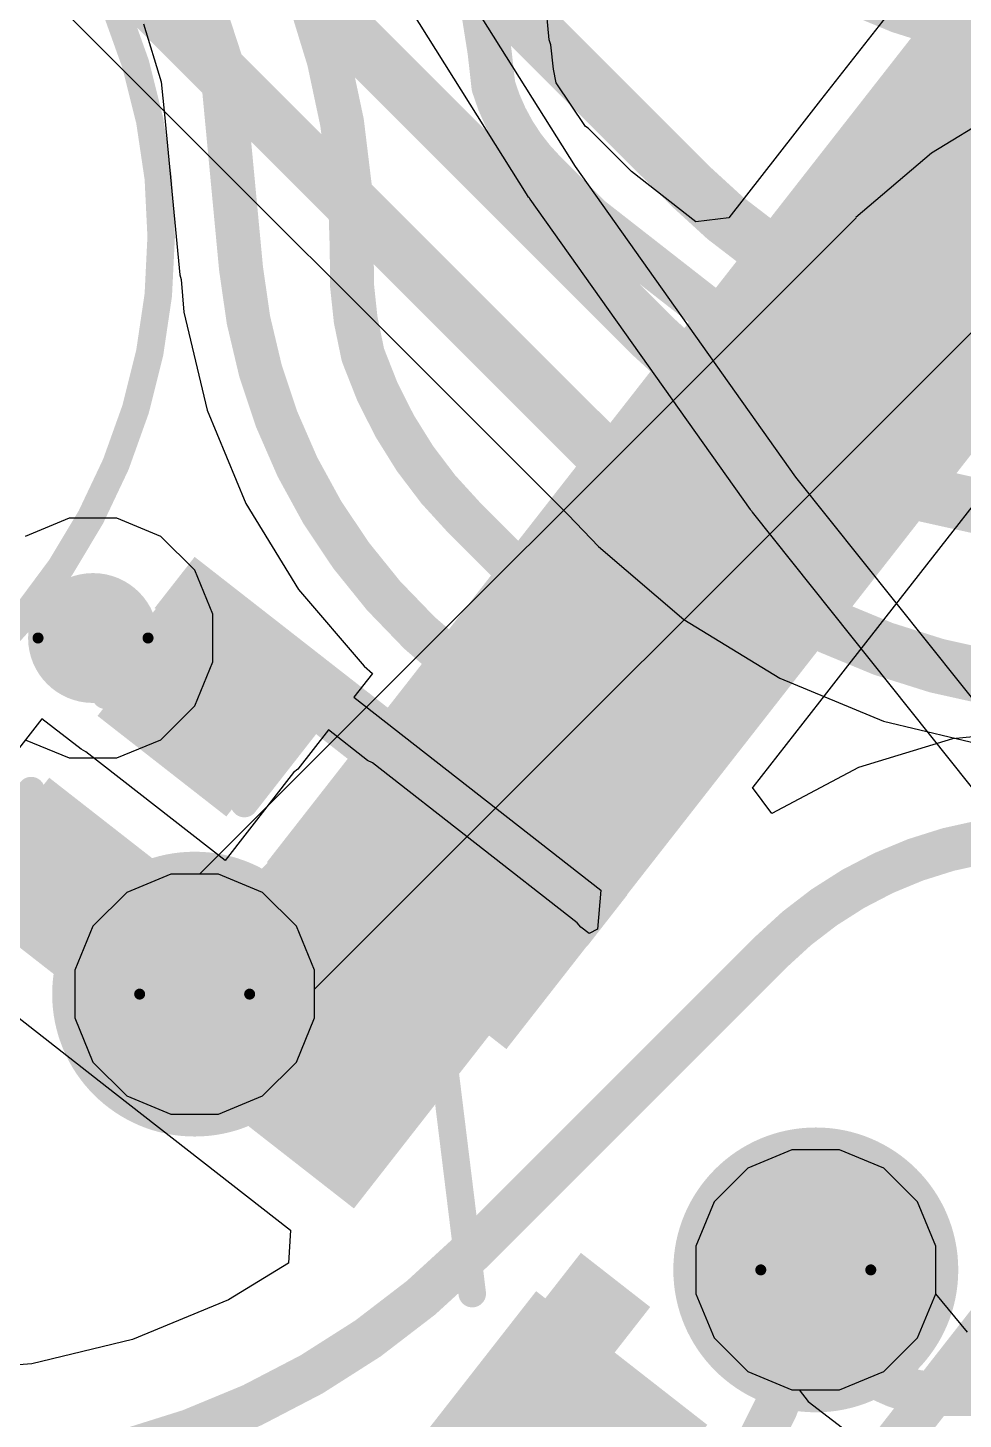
# Model space of a CAD drawing. Header units: inches. Extents: x -30 to 282, y -86 to 78.
# Drawn here: x -18.51 to -14.19, y -68.46 to -62.04 of the extents above; entities that cross this region are included whole.
import ezdxf

# ---------------------------------------------------------------- set-up
doc = ezdxf.new("R2010")
doc.units = ezdxf.units.IN
for name, color, linetype in [('Board Outline', 216, 'Continuous'), ('Bottom Layer', 5, 'Continuous'), ('Dimensions', 6, 'Continuous'), ('Drill Drawing', 1, 'Continuous'), ('GND 01', 76, 'Continuous'), ('GND 02', 16, 'Continuous'), ('PWR', 156, 'Continuous'), ('SIG 01', 90, 'Continuous'), ('Top Layer', 1, 'Continuous'), ('Top Overlay', 2, 'Continuous'), ('Top Paste', 8, 'Continuous'), ('Top Solder', 216, 'Continuous'), ('Via Holes', 16, 'Continuous')]:
    doc.layers.add(name, color=color, linetype=linetype)

# ---------------------------------------------------------------- blocks, each defined once
blk = doc.blocks.new('C___0402_76')
at = {"layer": 'Top Layer'}
for points in [[(-0.69849746, -0.3175), (-0.69849746, 0.3175), (-0.24129746, 0.3175), (-0.24129746, -0.3175)], [(0.24129746, -0.3175), (0.24129746, 0.3175), (0.69849746, 0.3175), (0.69849746, -0.3175)]]:
    blk.add_hatch(color=1, dxfattribs=at).paths.add_polyline_path(points)
at = {"layer": 'Top Paste'}
for points in [[(-0.69849746, -0.3175), (-0.69849746, 0.3175), (-0.24129746, 0.3175), (-0.24129746, -0.3175)], [(0.24129746, -0.3175), (0.24129746, 0.3175), (0.69849746, 0.3175), (0.69849746, -0.3175)]]:
    blk.add_hatch(color=8, dxfattribs=at).paths.add_polyline_path(points)
at = {"layer": 'Top Solder'}
for points in [[(-0.7584973399999999, -0.37749988), (-0.7584973399999999, 0.37749988), (-0.18129758, 0.37749988), (-0.18129758, -0.37749988)], [(0.18129758, -0.37749988), (0.18129758, 0.37749988), (0.7584973399999999, 0.37749988), (0.7584973399999999, -0.37749988)]]:
    blk.add_hatch(color=216, dxfattribs=at).paths.add_polyline_path(points)
at = {"layer": 'Top Overlay', "const_width": 0.127}
for points in [[(-0.27940254, 0.40640254), (-0.7874, 0.4064)], [(-0.78739746, -0.40640254), (-0.7874, 0.4064)], [(0.78739746, 0.40640254), (0.27940254, 0.40640508)], [(0.7874, -0.4064), (0.78739746, 0.40640254)], [(-0.27940254, -0.40640508), (-0.78739746, -0.40640254)], [(0.7874, -0.4064), (0.27940254, -0.40640254)]]:
    blk.add_lwpolyline(points, dxfattribs=at)
at = {"layer": 'Top Overlay', "const_width": 0.0635}
for points in [[(-0.8191499999999999, 0.4064, 1), (-0.7556499999999999, 0.4064, 1)], [(-0.8191499999999999, 0.4064, 1), (-0.7556499999999999, 0.4064, 1)], [(-0.31115254, 0.40640254, 1), (-0.24765254, 0.40640254, 1)], [(0.24765254, 0.40640508, 1), (0.31115254, 0.40640508, 1)], [(0.7556474599999999, 0.40640254, 1), (0.8191474599999999, 0.40640254, 1)], [(0.7556474599999999, 0.40640254, 1), (0.8191474599999999, 0.40640254, 1)], [(-0.8191474599999999, -0.40640254, 1), (-0.7556474599999999, -0.40640254, 1)], [(-0.8191474599999999, -0.40640254, 1), (-0.7556474599999999, -0.40640254, 1)], [(-0.31115254, -0.40640508, 1), (-0.24765254, -0.40640508, 1)], [(0.24765254, -0.40640254, 1), (0.31115254, -0.40640254, 1)], [(0.7556499999999999, -0.4064, 1), (0.8191499999999999, -0.4064, 1)], [(0.7556499999999999, -0.4064, 1), (0.8191499999999999, -0.4064, 1)]]:
    blk.add_lwpolyline(points, format="xyb", close=True, dxfattribs=at)
blk = doc.blocks.new('LQFP_100_86')
at = {"layer": 'Top Layer'}
for points in [[(-6.1500004, 7.149997129999999), (-6.1500004, 8.34999727), (-5.850001, 8.34999727), (-5.850001, 7.149997129999999)], [(-5.6500014, 7.14999967), (-5.6500014, 8.34999981), (-5.350002, 8.34999981), (-5.350002, 7.14999967)], [(-5.150002399999999, 7.149994589999999), (-5.150002399999999, 8.349994729999999), (-4.850003, 8.349994729999999), (-4.850003, 7.149994589999999)], [(-4.65000086, 7.15000475), (-4.65000086, 8.35000489), (-4.35000146, 8.35000489), (-4.35000146, 7.15000475)], [(-4.14999424, 7.15001491), (-4.14999424, 8.35001505), (-3.84999484, 8.35001505), (-3.84999484, 7.15001491)], [(-3.64999016, 7.14999967), (-3.64999016, 8.34999981), (-3.349990759999999, 8.34999981), (-3.349990759999999, 7.14999967)], [(-3.14999878, 7.150002209999999), (-3.14999878, 8.35000235), (-2.84999938, 8.35000235), (-2.84999938, 7.150002209999999)], [(-2.64998708, 7.150002209999999), (-2.64998708, 8.35000235), (-2.34998768, 8.35000235), (-2.34998768, 7.150002209999999)], [(-2.15000332, 7.149992049999999), (-2.15000332, 8.34999219), (-1.85000392, 8.34999219), (-1.85000392, 7.149992049999999)], [(-1.64998908, 7.15000475), (-1.64998908, 8.35000489), (-1.34998968, 8.35000489), (-1.34998968, 7.15000475)], [(-8.35000235, 6.1500004), (-7.150002209999999, 6.1500004), (-7.150002209999999, 5.850001), (-8.35000235, 5.850001)], [(-8.35000235, 5.65000394), (-7.150002209999999, 5.65000394), (-7.150002209999999, 5.35000454), (-8.35000235, 5.35000454)]]:
    blk.add_hatch(color=1, dxfattribs=at).paths.add_polyline_path(points)
at = {"layer": 'Top Overlay'}
blk.add_hatch(color=2, dxfattribs=at).paths.add_polyline_path([(-7.061164439999999, 5.791316839999999), (-6.781764439999999, 5.791316839999999), (-6.781764439999999, 6.197716839999999), (-7.061164439999999, 6.197716839999999)])
at = {"layer": 'Top Paste'}
for points in [[(-6.1500004, 7.149997129999999), (-6.1500004, 8.34999727), (-5.850001, 8.34999727), (-5.850001, 7.149997129999999)], [(-5.6500014, 7.14999967), (-5.6500014, 8.34999981), (-5.350002, 8.34999981), (-5.350002, 7.14999967)], [(-5.150002399999999, 7.149994589999999), (-5.150002399999999, 8.349994729999999), (-4.850003, 8.349994729999999), (-4.850003, 7.149994589999999)], [(-4.65000086, 7.15000475), (-4.65000086, 8.35000489), (-4.35000146, 8.35000489), (-4.35000146, 7.15000475)], [(-4.14999424, 7.15001491), (-4.14999424, 8.35001505), (-3.84999484, 8.35001505), (-3.84999484, 7.15001491)], [(-3.64999016, 7.14999967), (-3.64999016, 8.34999981), (-3.349990759999999, 8.34999981), (-3.349990759999999, 7.14999967)], [(-3.14999878, 7.150002209999999), (-3.14999878, 8.35000235), (-2.84999938, 8.35000235), (-2.84999938, 7.150002209999999)], [(-2.64998708, 7.150002209999999), (-2.64998708, 8.35000235), (-2.34998768, 8.35000235), (-2.34998768, 7.150002209999999)], [(-2.15000332, 7.149992049999999), (-2.15000332, 8.34999219), (-1.85000392, 8.34999219), (-1.85000392, 7.149992049999999)], [(-1.64998908, 7.15000475), (-1.64998908, 8.35000489), (-1.34998968, 8.35000489), (-1.34998968, 7.15000475)], [(-8.35000235, 6.1500004), (-7.150002209999999, 6.1500004), (-7.150002209999999, 5.850001), (-8.35000235, 5.850001)], [(-8.35000235, 5.65000394), (-7.150002209999999, 5.65000394), (-7.150002209999999, 5.35000454), (-8.35000235, 5.35000454)]]:
    blk.add_hatch(color=8, dxfattribs=at).paths.add_polyline_path(points)
at = {"layer": 'Top Solder'}
for points in [[(-6.2516004, 7.04839713), (-6.2516004, 8.45159727), (-5.748400999999999, 8.45159727), (-5.748400999999999, 7.04839713)], [(-5.7516014, 7.048399669999999), (-5.7516014, 8.45159981), (-5.248402, 8.45159981), (-5.248402, 7.048399669999999)], [(-5.251602399999999, 7.048394589999999), (-5.251602399999999, 8.45159473), (-4.748403, 8.45159473), (-4.748403, 7.048394589999999)], [(-4.75160086, 7.04840475), (-4.75160086, 8.45160489), (-4.248401459999999, 8.45160489), (-4.248401459999999, 7.04840475)], [(-4.251594239999999, 7.04841491), (-4.251594239999999, 8.45161505), (-3.74839484, 8.45161505), (-3.74839484, 7.04841491)], [(-3.75159016, 7.048399669999999), (-3.75159016, 8.45159981), (-3.248390759999999, 8.45159981), (-3.248390759999999, 7.048399669999999)], [(-3.25159878, 7.04840221), (-3.25159878, 8.45160235), (-2.74839938, 8.45160235), (-2.74839938, 7.04840221)], [(-2.75158708, 7.04840221), (-2.75158708, 8.45160235), (-2.24838768, 8.45160235), (-2.24838768, 7.04840221)], [(-2.25160332, 7.048392049999999), (-2.25160332, 8.45159219), (-1.74840392, 8.45159219), (-1.74840392, 7.048392049999999)], [(-1.75158908, 7.04840475), (-1.75158908, 8.45160489), (-1.24838968, 8.45160489), (-1.24838968, 7.04840475)], [(-1.25160024, 7.048394589999999), (-1.25160024, 8.45159473), (-0.74840084, 8.45159473), (-0.74840084, 7.048394589999999)], [(-8.45160235, 6.2516004), (-7.04840221, 6.2516004), (-7.04840221, 5.748400999999999), (-8.45160235, 5.748400999999999)], [(-8.45160235, 5.75160394), (-7.04840221, 5.75160394), (-7.04840221, 5.24840454), (-8.45160235, 5.24840454)]]:
    blk.add_hatch(color=216, dxfattribs=at).paths.add_polyline_path(points)
at = {"layer": 'Top Overlay', "const_width": 0.127}
blk.add_lwpolyline([(-6.47699238, 7.238999999999999), (-7.238999999999999, 6.47700762)], dxfattribs=at)
at = {"layer": 'Top Overlay', "const_width": 0.0635}
for points in [[(-6.50874238, 7.238999999999999, 1), (-6.44524238, 7.238999999999999, 1)], [(-7.27075, 6.47700762, 1), (-7.207249999999999, 6.47700762, 1)]]:
    blk.add_lwpolyline(points, format="xyb", close=True, dxfattribs=at)

msp = doc.modelspace()

# ---------------------------------------------------------------- hatches: boundary and pattern name
at = {"layer": 'Bottom Layer'}
h = msp.add_hatch(color=5, dxfattribs=at)
edge = h.paths.add_edge_path()
edge.add_arc((-18.2076725, -64.8546328), 0.2999994, 0, 360)
h = msp.add_hatch(color=5, dxfattribs=at)
edge = h.paths.add_edge_path()
edge.add_arc((-17.73842274, -66.49993304), 0.2999994, 0, 360)
h = msp.add_hatch(color=5, dxfattribs=at)
edge = h.paths.add_edge_path()
edge.add_arc((-14.86971626, -67.77410372), 0.2999994, 0, 360)
at = {"layer": 'GND 01'}
h = msp.add_hatch(color=76, dxfattribs=at)
edge = h.paths.add_edge_path()
edge.add_arc((-17.73842274, -66.49993304), 0.6579997, 0, 360)
h = msp.add_hatch(color=76, dxfattribs=at)
edge = h.paths.add_edge_path()
edge.add_arc((-14.86971626, -67.77410372), 0.6579997, 0, 360)
at = {"layer": 'GND 02'}
h = msp.add_hatch(color=16, dxfattribs=at)
edge = h.paths.add_edge_path()
edge.add_arc((-17.73842274, -66.49993304), 0.6579997, 0, 360)
h = msp.add_hatch(color=16, dxfattribs=at)
edge = h.paths.add_edge_path()
edge.add_arc((-14.86971626, -67.77410372), 0.6579997, 0, 360)
at = {"layer": 'PWR'}
h = msp.add_hatch(color=156, dxfattribs=at)
edge = h.paths.add_edge_path()
edge.add_arc((-18.2076725, -64.8546328), 0.2999994, 0, 360)
h = msp.add_hatch(color=156, dxfattribs=at)
edge = h.paths.add_edge_path()
edge.add_arc((-17.73842274, -66.49993304), 0.2999994, 0, 360)
h = msp.add_hatch(color=156, dxfattribs=at)
edge = h.paths.add_edge_path()
edge.add_arc((-14.86971626, -67.77410372), 0.2999994, 0, 360)
at = {"layer": 'SIG 01'}
h = msp.add_hatch(color=90, dxfattribs=at)
edge = h.paths.add_edge_path()
edge.add_arc((-18.2076725, -64.8546328), 0.2999994, 0, 360)
h = msp.add_hatch(color=90, dxfattribs=at)
edge = h.paths.add_edge_path()
edge.add_arc((-17.73842274, -66.49993304), 0.2999994, 0, 360)
h = msp.add_hatch(color=90, dxfattribs=at)
edge = h.paths.add_edge_path()
edge.add_arc((-14.86971626, -67.77410372), 0.2999994, 0, 360)
at = {"layer": 'Top Layer'}
for points in [[(-15.73986692, -66.04113538), (-17.73844052, -64.47968053999999), (-17.92313916, -64.71608342), (-15.92456556, -66.27753826)], [(-17.0449748, -67.45743429999999), (-16.64978128, -66.95161107999999), (-18.39983112, -65.58432146), (-18.79502464, -66.09014468)], [(-17.0029251, -67.49028919999999), (-16.13147904, -66.37489138), (-17.0770931, -65.63609428), (-17.94853916, -66.7514921)]]:
    msp.add_hatch(color=1, dxfattribs=at).paths.add_polyline_path(points)
h = msp.add_hatch(color=1, dxfattribs=at)
edge = h.paths.add_edge_path()
edge.add_arc((-18.2076725, -64.8546328), 0.2999994, 0, 360)
h = msp.add_hatch(color=1, dxfattribs=at)
edge = h.paths.add_edge_path()
edge.add_arc((-17.73842274, -66.49993304), 0.2999994, 0, 360)
h = msp.add_hatch(color=1, dxfattribs=at)
edge = h.paths.add_edge_path()
edge.add_arc((-14.86971626, -67.77410372), 0.2999994, 0, 360)
at = {"layer": 'Via Holes'}
h = msp.add_hatch(color=7, dxfattribs=at)
edge = h.paths.add_edge_path()
edge.add_arc((-18.2076725, -64.8546328), 0.1499997, 0, 360)
h = msp.add_hatch(color=7, dxfattribs=at)
edge = h.paths.add_edge_path()
edge.add_arc((-17.73842274, -66.49993304), 0.1499997, 0, 360)
h = msp.add_hatch(color=7, dxfattribs=at)
edge = h.paths.add_edge_path()
edge.add_arc((-14.86971626, -67.77410372), 0.1499997, 0, 360)

# ---------------------------------------------------------------- linework, layer by layer
at = {"layer": 'Board Outline', "const_width": 0.254}
msp.add_lwpolyline([(37.49466466, -16.44645174, -2.5025245443781), (-17.29285086, -16.44645174)], format="xyb", dxfattribs=at)
at = {"layer": 'Bottom Layer'}
for p, q in [((-13.94564394, -62.3755039), (-14.33596066, -62.61469315999999)), ((-14.33596066, -62.61469315999999), (-14.6840575, -62.91199508)), ((-14.6828002, -62.91325238), (-17.71548146, -65.94593363999999)), ((-14.6840575, -62.91199508), (-14.6828002, -62.91325238)), ((-17.18442334, -66.47699175999999), (-14.15173954, -63.44431049999999)), ((-17.84862064, -65.94593363999999), (-18.0522372, -66.03027434)), ((-17.71548146, -65.94593363999999), (-17.84862064, -65.94593363999999)), ((-18.0522372, -66.03027434), (-18.20808144, -66.18611858)), ((-18.20808144, -66.18611858), (-18.29242214, -66.38973514)), ((-18.29242214, -66.38973514), (-18.29242214, -66.61013093999999)), ((-17.18442334, -66.61013093999999), (-17.18442334, -66.47699175999999)), ((-18.29242214, -66.61013093999999), (-18.20808144, -66.8137475)), ((-17.26876404, -66.8137475), (-17.18442334, -66.61013093999999)), ((-18.20808144, -66.8137475), (-18.0522372, -66.96959174)), ((-17.42460828, -66.96959174), (-17.26876404, -66.8137475)), ((-18.0522372, -66.96959174), (-17.84862064, -67.05393244)), ((-17.62822484, -67.05393244), (-17.42460828, -66.96959174)), ((-17.84862064, -67.05393244), (-17.62822484, -67.05393244)), ((-14.97991416, -67.22010431999999), (-15.18353072, -67.30444501999999)), ((-14.75951836, -67.22010431999999), (-14.97991416, -67.22010431999999)), ((-14.5559018, -67.30444501999999), (-14.75951836, -67.22010431999999)), ((-15.18353072, -67.30444501999999), (-15.33937496, -67.46028926)), ((-14.40005756, -67.46028926), (-14.5559018, -67.30444501999999)), ((-15.33937496, -67.46028926), (-15.42371566, -67.66390582)), ((-14.31571686, -67.66390582), (-14.40005756, -67.46028926)), ((-15.42371566, -67.66390582), (-15.42371566, -67.88430162)), ((-14.31571686, -67.88430162), (-14.31571686, -67.66390582)), ((-15.42371566, -67.88430162), (-15.33937496, -68.08791817999999)), ((-14.40005756, -68.08791817999999), (-14.31571686, -67.88430162)), ((-15.33937496, -68.08791817999999), (-15.18353072, -68.24376242)), ((-14.5559018, -68.24376242), (-14.40005756, -68.08791817999999)), ((-15.18353072, -68.24376242), (-14.97991416, -68.32810312)), ((-14.75951836, -68.32810312), (-14.5559018, -68.24376242)), ((-14.97991416, -68.32810312), (-14.75951836, -68.32810312))]:
    msp.add_line(p, q, dxfattribs=at)
at = {"layer": 'Bottom Layer', "const_width": 0.3809999999999999}
msp.add_lwpolyline([(-14.41727114, -63.17878143999999, -0.198912367379658), (-12.62121936, -62.43483322)], format="xyb", dxfattribs=at)
msp.add_lwpolyline([(-17.73842274, -66.49993304), (-14.41727114, -63.17878143999999)], dxfattribs=at)
at = {"layer": 'Bottom Layer', "const_width": 0.1905}
for points in [[(-14.51252114, -63.17878143999999, 1), (-14.32202114, -63.17878143999999, 1)], [(-14.51252114, -63.17878143999999, 1), (-14.32202114, -63.17878143999999, 1)], [(-17.83367274, -66.49993304, 1), (-17.64317274, -66.49993304, 1)]]:
    msp.add_lwpolyline(points, format="xyb", close=True, dxfattribs=at)
at = {"layer": 'Dimensions'}
for points, const_width in [([(-17.89299444, -63.000001, 1), (-23.3929936, -63.000001, 1)], 0.127), ([(-17.92474444, -63.000001, 1), (-17.86124444, -63.000001, 1)], 0.0635)]:
    msp.add_lwpolyline(points, format="xyb", close=True, dxfattribs=dict(at, const_width=const_width))
at = {"layer": 'Drill Drawing'}
for points, const_width in [([(-17.9536725, -64.8546328, 1), (-18.4616725, -64.8546328, 1)], 0.0508), ([(-18.4743725, -64.8546328, 1), (-18.4489725, -64.8546328, 1)], 0.0254), ([(-17.9663725, -64.8546328, 1), (-17.9409725, -64.8546328, 1)], 0.0254), ([(-17.48442274, -66.49993304, 1), (-17.99242274, -66.49993304, 1)], 0.0508), ([(-18.00512274, -66.49993304, 1), (-17.97972274, -66.49993304, 1)], 0.0254), ([(-17.49712274, -66.49993304, 1), (-17.47172274, -66.49993304, 1)], 0.0254), ([(-14.61571626, -67.77410372, 1), (-15.12371626, -67.77410372, 1)], 0.0508), ([(-15.13641626, -67.77410372, 1), (-15.11101626, -67.77410372, 1)], 0.0254), ([(-14.62841626, -67.77410372, 1), (-14.60301626, -67.77410372, 1)], 0.0254)]:
    msp.add_lwpolyline(points, format="xyb", close=True, dxfattribs=dict(at, const_width=const_width))
at = {"layer": 'PWR'}
for p, q in [((-15.97961752, -62.67645071999999), (-16.91569896, -61.18668991999999)), ((-17.1349797, -61.32447222), (-16.19889826, -62.81423555999999)), ((-14.96148138, -64.11138308), (-15.97961752, -62.67645071999999)), ((-16.19889826, -62.81423555999999), (-16.19383858, -62.81958734)), ((-16.19383858, -62.81958734), (-16.19082868, -62.82631326)), ((-16.19082868, -62.82631326), (-15.17269254, -64.26124562)), ((-13.86448586, -65.48697088), (-14.96148138, -64.11138308)), ((-15.17269254, -64.26124562), (-15.16734076, -64.2663053)), ((-15.16734076, -64.2663053), (-15.16395748, -64.27285341999999)), ((-15.16395748, -64.27285341999999), (-14.06696196, -65.64843868)), ((-18.3178704, -64.3006334), (-18.52148696, -64.38497410000001)), ((-18.0974746, -64.3006334), (-18.3178704, -64.3006334)), ((-17.89385804, -64.38497410000001), (-18.0974746, -64.3006334)), ((-17.7380138, -64.54081834), (-17.89385804, -64.38497410000001)), ((-17.6536731, -64.74443489999999), (-17.7380138, -64.54081834)), ((-17.6536731, -64.9648307), (-17.6536731, -64.74443489999999)), ((-17.7380138, -65.16844726000001), (-17.6536731, -64.9648307)), ((-17.89385804, -65.3242915), (-17.7380138, -65.16844726000001)), ((-18.52148696, -65.3242915), (-18.3178704, -65.4086322)), ((-18.0974746, -65.4086322), (-17.89385804, -65.3242915)), ((-18.3178704, -65.4086322), (-18.0974746, -65.4086322)), ((-14.97991416, -67.22010431999999), (-15.18353072, -67.30444501999999)), ((-14.75951836, -67.22010431999999), (-14.97991416, -67.22010431999999)), ((-14.5559018, -67.30444501999999), (-14.75951836, -67.22010431999999)), ((-15.18353072, -67.30444501999999), (-15.33937496, -67.46028926)), ((-14.40005756, -67.46028926), (-14.5559018, -67.30444501999999)), ((-15.33937496, -67.46028926), (-15.42371566, -67.66390582)), ((-14.31571686, -67.66390582), (-14.40005756, -67.46028926)), ((-15.42371566, -67.66390582), (-15.42371566, -67.88430162)), ((-14.31571686, -67.88430162), (-14.31571686, -67.66390582)), ((-15.42371566, -67.88430162), (-15.33937496, -68.08791817999999)), ((-14.40005756, -68.08791817999999), (-14.31571686, -67.88430162)), ((-15.33937496, -68.08791817999999), (-15.18353072, -68.24376242)), ((-14.5559018, -68.24376242), (-14.40005756, -68.08791817999999)), ((-15.18353072, -68.24376242), (-14.97991416, -68.32810312)), ((-14.75951836, -68.32810312), (-14.5559018, -68.24376242)), ((-14.97991416, -68.32810312), (-14.75951836, -68.32810312))]:
    msp.add_line(p, q, dxfattribs=at)
at = {"layer": 'SIG 01'}
for p, q in [((-22.23860678, -58.06029028), (-16.0135316, -64.28536546)), ((-16.0135316, -64.28536546), (-15.87283084, -64.43203267999999)), ((-15.87283084, -64.43203267999999), (-15.8728283, -64.43203014)), ((-15.8728283, -64.43203014), (-15.47855172, -64.76877825999999)), ((-15.47855172, -64.76877825999999), (-15.0364444, -65.03969974)), ((-15.0364444, -65.03969974), (-14.5574004, -65.23812708)), ((-14.5574004, -65.23812708), (-14.05321294, -65.35917078)), ((-17.84862064, -65.94593363999999), (-18.0522372, -66.03027434)), ((-17.62822484, -65.94593363999999), (-17.84862064, -65.94593363999999)), ((-17.42460828, -66.03027434), (-17.62822484, -65.94593363999999)), ((-18.0522372, -66.03027434), (-18.20808144, -66.18611858)), ((-17.26876404, -66.18611858), (-17.42460828, -66.03027434)), ((-18.20808144, -66.18611858), (-18.29242214, -66.38973514)), ((-17.18442334, -66.38973514), (-17.26876404, -66.18611858)), ((-18.29242214, -66.38973514), (-18.29242214, -66.61013093999999)), ((-17.18442334, -66.61013093999999), (-17.18442334, -66.38973514)), ((-18.29242214, -66.61013093999999), (-18.20808144, -66.8137475)), ((-17.26876404, -66.8137475), (-17.18442334, -66.61013093999999)), ((-18.20808144, -66.8137475), (-18.0522372, -66.96959174)), ((-17.42460828, -66.96959174), (-17.26876404, -66.8137475)), ((-18.0522372, -66.96959174), (-17.84862064, -67.05393244)), ((-17.62822484, -67.05393244), (-17.42460828, -66.96959174)), ((-17.84862064, -67.05393244), (-17.62822484, -67.05393244)), ((-14.97991416, -67.22010431999999), (-15.18353072, -67.30444501999999)), ((-14.75951836, -67.22010431999999), (-14.97991416, -67.22010431999999)), ((-14.5559018, -67.30444501999999), (-14.75951836, -67.22010431999999)), ((-15.18353072, -67.30444501999999), (-15.33937496, -67.46028926)), ((-14.40005756, -67.46028926), (-14.5559018, -67.30444501999999)), ((-15.33937496, -67.46028926), (-15.42371566, -67.66390582)), ((-14.31571686, -67.66390582), (-14.40005756, -67.46028926)), ((-15.42371566, -67.66390582), (-15.42371566, -67.88430162)), ((-14.31571686, -67.88429907999999), (-14.31571686, -67.66390582)), ((-15.42371566, -67.88430162), (-15.33937496, -68.08791817999999)), ((-14.1696059, -68.06254865999999), (-14.31571686, -67.88429907999999)), ((-15.33937496, -68.08791817999999), (-15.18353072, -68.24376242)), ((-15.18353072, -68.24376242), (-14.97991416, -68.32810312)), ((-14.97991416, -68.32810312), (-14.94612962, -68.32810312)), ((-14.94612962, -68.32810312), (-14.90456506, -68.38227115999999)), ((-14.90456506, -68.38227115999999), (-14.72643486, -68.5189511))]:
    msp.add_line(p, q, dxfattribs=at)
for points, const_width in [([(-17.3720125, -72.71990028, -0.2531606442147388), (-27.92154436, -37.30294038)], 0.2032), ([(-13.40297548, -62.1498249, -0.198912846478538), (-15.6369131, -61.2245029)], 0.2032), ([(-13.65526606, -63.50845819999999, -0.198912367379658), (-15.45131784, -62.76450998)], 0.254), ([(-13.62027502, -64.2907782, -0.1989126689900267), (-15.62118796, -63.4619762)], 0.254), ([(-13.53629246, -65.08486855999999, -0.1989126528810724), (-15.65010332, -64.20930262)], 0.254), ([(-14.29639762, -68.34742236, -0.4142135623730951), (-14.86971626, -67.77410372)], 0.2032)]:
    msp.add_lwpolyline(points, format="xyb", dxfattribs=dict(at, const_width=const_width))
for points, const_width in [([(-21.42592108, -56.78990674), (-15.45131784, -62.76450998)], 0.254), ([(-21.72107162, -57.36208745999999), (-15.62118542, -63.46197366)], 0.254), ([(-22.32383902, -57.53556184), (-15.65010078, -64.20930007999999)], 0.254), ([(-14.29639762, -68.34742236), (-8.25181484, -68.34742236)], 0.2032)]:
    msp.add_lwpolyline(points, dxfattribs=dict(at, const_width=const_width))
for points, const_width in [([(-15.51481784, -62.76450998, 1), (-15.38781784, -62.76450998, 1)], 0.127), ([(-15.51481784, -62.76450998, 1), (-15.38781784, -62.76450998, 1)], 0.127), ([(-15.68468796, -63.4619762, 1), (-15.55768796, -63.4619762, 1)], 0.127), ([(-15.68468542, -63.46197366, 1), (-15.55768542, -63.46197366, 1)], 0.127), ([(-15.71360332, -64.20930262, 1), (-15.58660332, -64.20930262, 1)], 0.127), ([(-15.71360078, -64.20930007999999, 1), (-15.58660078, -64.20930007999999, 1)], 0.127), ([(-14.92051626, -67.77410372, 1), (-14.81891626, -67.77410372, 1)], 0.1016), ([(-14.34719762, -68.34742236, 1), (-14.24559762, -68.34742236, 1)], 0.1016), ([(-14.34719762, -68.34742236, 1), (-14.24559762, -68.34742236, 1)], 0.1016)]:
    msp.add_lwpolyline(points, format="xyb", close=True, dxfattribs=dict(at, const_width=const_width))
at = {"layer": 'Top Layer'}
for p, q in [((-14.35039294, -61.73349858), (-14.84784686, -62.37021054)), ((-16.10079838, -62.09073179999999), (-16.11867744, -61.9092107)), ((-17.97507708, -62.01670095999999), (-17.8937666, -62.28475224)), ((-16.09317584, -62.1146713), (-16.10079838, -62.09073179999999)), ((-16.08069936, -62.22565659999999), (-16.09317584, -62.1146713)), ((-16.06814668, -62.28876036), (-16.08069936, -62.22565659999999)), ((-17.8937666, -62.28475732), (-17.89377168, -62.28475732)), ((-17.89377168, -62.28475732), (-17.87751314, -62.43516596)), ((-17.8937666, -62.28475224), (-17.8937666, -62.28475732)), ((-15.93272404, -62.49143203999999), (-16.06814668, -62.28876036)), ((-14.84783924, -62.37021816), (-14.96604322, -62.52151326)), ((-14.84784686, -62.37021054), (-14.84783924, -62.37021816)), ((-17.87751314, -62.43516596), (-17.80754122, -63.17611952)), ((-15.92105528, -62.49922984), (-15.93272404, -62.49143203999999)), ((-15.72130206, -62.69898559999999), (-15.92105528, -62.49922984)), ((-14.96605084, -62.52150818), (-15.27207766, -62.91320665999999)), ((-14.96604322, -62.52151326), (-14.96605084, -62.52150818)), ((-15.42334482, -62.93177914), (-15.72130206, -62.69898559999999)), ((-15.27207766, -62.91320665999999), (-15.42334482, -62.93177914)), ((-17.80754122, -63.17611952), (-17.80088388, -63.1983877)), ((-17.80088388, -63.1983877), (-17.7890043, -63.34935513999999)), ((-17.7890043, -63.34935513999999), (-17.68023642, -63.80240477999999)), ((-17.68023642, -63.80240477999999), (-17.5019335, -64.23286365999999)), ((-14.23579322, -64.3610727), (-13.8097641, -63.81577788)), ((-17.5019335, -64.23286365999999), (-17.25848974, -64.63012982)), ((-14.73324714, -64.99778466), (-14.23579322, -64.3610727)), ((-17.25848974, -64.63012982), (-16.95589446, -64.98442172)), ((-16.95589446, -64.98442172), (-16.9165397, -65.01803353999999)), ((-16.9165397, -65.01803353999999), (-17.00266348, -65.12826446)), ((-14.85147144, -65.14908484), (-14.7332573, -64.99777703999999)), ((-14.7332573, -64.99777703999999), (-14.73324714, -64.99778466)), ((-17.00266348, -65.12826446), (-15.8621603, -66.0193244)), ((-15.15929658, -65.54309726), (-14.85146382, -65.14908992)), ((-14.85146382, -65.14908992), (-14.85147144, -65.14908484)), ((-18.44360802, -65.22778674), (-18.58458818, -65.40823342)), ((-18.26316134, -65.3687669), (-18.44360802, -65.22778674)), ((-17.12087, -65.27955956), (-17.26184, -65.45999354)), ((-16.94042586, -65.42053718), (-17.12087, -65.27955956)), ((-13.78776008, -65.2762728), (-14.23886916, -65.32070248)), ((-18.24039024, -65.38024516), (-18.26316134, -65.3687669)), ((-14.23886916, -65.32070248), (-14.67264274, -65.45228717999998)), ((-17.59798106, -65.88214916), (-18.24039024, -65.38024516)), ((-16.91765476, -65.43201544), (-16.94042586, -65.42053718)), ((-15.97203562, -66.17081254), (-16.91765476, -65.43201544)), ((-17.28117194, -65.47665085999999), (-17.59798106, -65.88214916)), ((-17.26184, -65.45999354), (-17.28117194, -65.47665085999999)), ((-14.67264274, -65.45228717999998), (-15.07240572, -65.66596722)), ((-15.16142256, -65.54583284), (-15.15928896, -65.54310234)), ((-15.07240572, -65.66596722), (-15.16142256, -65.54583284)), ((-15.15928896, -65.54310234), (-15.15929658, -65.54309726)), ((-15.8621603, -66.0193244), (-15.87837058, -66.20005809999999)), ((-15.95538084, -66.19013939999999), (-15.97203562, -66.17081254)), ((-15.91680332, -66.22027904), (-15.95538084, -66.19013939999999)), ((-15.87837058, -66.20005809999999), (-15.91680332, -66.22027904)), ((-18.95446806, -66.29422097999999), (-18.10798512, -66.95556586)), ((-18.10798512, -66.95556586), (-17.29578456, -67.59012898)), ((-17.29578456, -67.59012898), (-17.3044231, -67.74228513999999)), ((-17.3044231, -67.74228513999999), (-17.5819689, -67.91236353999999)), ((-17.5819689, -67.91236353999999), (-18.02481536, -68.09579726)), ((-18.02481536, -68.09579726), (-18.49090536, -68.20769695999999)), ((-18.49090536, -68.20769695999999), (-18.81962454, -68.23356686))]:
    msp.add_line(p, q, dxfattribs=at)
at = {"layer": 'Top Layer', "const_width": 0.2032}
for points in [[(-17.98539202, -60.66883218, -0.2020105598567916), (-17.01278538, -63.05929983999999)], [(-18.28067972, -61.06246867999999, -0.1286346203407626), (-17.61298484, -62.20628909999999)], [(-16.52079754, -61.5763183, -0.068274761946071), (-16.37626392, -62.14649496)], [(-16.1224976, -62.70067216, -0.1243158221886596), (-16.35840772, -62.30535163999999)], [(-16.96235622, -63.5414274, -0.073485654267721), (-17.01292254, -63.06349338)], [(-17.012793, -63.05929983999999, -0.0051619646708398), (-17.01292254, -63.06349338)], [(-16.51936498, -64.98731986, -0.2034265950789598), (-17.52392736, -63.14933522)], [(-16.96024548, -63.54953508, -0.0012740376545532), (-16.96235622, -63.5414274)], [(-16.49247146, -64.2999222, -0.1142496596515616), (-16.96024548, -63.54953508)], [(-15.07417102, -66.303144, -0.1990109318050229), (-13.78776008, -65.77000815999999)], [(-16.4650293, -67.69400228, -0.1990096385846616), (-18.96983506, -68.73118842)], [(-14.86971626, -67.77410372, -0.1612023467800505), (-15.56130492, -69.15006489999999)]]:
    msp.add_lwpolyline(points, format="xyb", dxfattribs=at)
for points in [[(-16.37626646, -62.14649496), (-16.35841026, -62.30534148)], [(-17.61298738, -62.20628909999999), (-17.5239299, -63.14933522)], [(-16.35841026, -62.30535163999999), (-16.35841026, -62.30534148)], [(-16.12249252, -62.70066708), (-15.91041776, -62.91274184)], [(-15.91041776, -62.91274184), (-15.23359666, -63.44153935999999)], [(-17.01279554, -63.05929983999999), (-17.01278792, -63.05929983999999)], [(-15.23359666, -63.44153935999999), (-15.00250746, -63.6330071)], [(-15.00250746, -63.6330071), (-14.84965534, -63.75965404)], [(-16.49247146, -64.2999222), (-16.4889434, -64.3034401)], [(-16.4889434, -64.3034401), (-16.15693746, -64.63544603999999)], [(-16.15693746, -64.66462048), (-16.15693746, -64.6354435)], [(-16.15693746, -64.66462048), (-15.77315108, -64.94167098)], [(-16.51936752, -64.9873224), (-16.47067318, -65.02493471999999)], [(-16.47067318, -65.02493471999999), (-16.08235036, -65.32497984)], [(-16.4650293, -67.69400228), (-15.07417102, -66.303144)], [(-14.91709234, -69.1023256), (-13.20655474, -66.91295736)]]:
    msp.add_lwpolyline(points, dxfattribs=at)
at = {"layer": 'Top Layer', "const_width": 0.1016}
for points in [[(-16.42706646, -62.14649496, 1), (-16.32546646, -62.14649496, 1)], [(-16.42706392, -62.14649496, 1), (-16.32546392, -62.14649496, 1)], [(-17.66378738, -62.20628909999999, 1), (-17.56218738, -62.20628909999999, 1)], [(-17.66378484, -62.20628909999999, 1), (-17.56218484, -62.20628909999999, 1)], [(-16.40921026, -62.30534148, 1), (-16.30761026, -62.30534148, 1)], [(-16.40921026, -62.30534148, 1), (-16.30761026, -62.30534148, 1)], [(-16.40921026, -62.30535163999999, 1), (-16.30761026, -62.30535163999999, 1)], [(-16.40920772, -62.30535163999999, 1), (-16.30760772, -62.30535163999999, 1)], [(-16.1732976, -62.70067216, 1), (-16.0716976, -62.70067216, 1)], [(-16.17329252, -62.70066708, 1), (-16.07169252, -62.70066708, 1)], [(-15.96121776, -62.91274184, 1), (-15.85961776, -62.91274184, 1)], [(-15.96121776, -62.91274184, 1), (-15.85961776, -62.91274184, 1)], [(-17.06372254, -63.06349338, 1), (-16.96212254, -63.06349338, 1)], [(-17.06372254, -63.06349338, 1), (-16.96212254, -63.06349338, 1)], [(-17.06359554, -63.05929983999999, 1), (-16.96199554, -63.05929983999999, 1)], [(-17.063593, -63.05929983999999, 1), (-16.961993, -63.05929983999999, 1)], [(-17.06358792, -63.05929983999999, 1), (-16.96198792, -63.05929983999999, 1)], [(-17.06358538, -63.05929983999999, 1), (-16.96198538, -63.05929983999999, 1)], [(-17.5747299, -63.14933522, 1), (-17.4731299, -63.14933522, 1)], [(-17.57472736, -63.14933522, 1), (-17.47312736, -63.14933522, 1)], [(-15.28439666, -63.44153935999999, 1), (-15.18279666, -63.44153935999999, 1)], [(-15.28439666, -63.44153935999999, 1), (-15.18279666, -63.44153935999999, 1)], [(-17.01315622, -63.5414274, 1), (-16.91155622, -63.5414274, 1)], [(-17.01315622, -63.5414274, 1), (-16.91155622, -63.5414274, 1)], [(-17.01104548, -63.54953508, 1), (-16.90944548, -63.54953508, 1)], [(-17.01104548, -63.54953508, 1), (-16.90944548, -63.54953508, 1)], [(-15.05330746, -63.6330071, 1), (-14.95170746, -63.6330071, 1)], [(-15.05330746, -63.6330071, 1), (-14.95170746, -63.6330071, 1)], [(-14.90045534, -63.75965404, 1), (-14.79885534, -63.75965404, 1)], [(-16.54327146, -64.2999222, 1), (-16.44167146, -64.2999222, 1)], [(-16.54327146, -64.2999222, 1), (-16.44167146, -64.2999222, 1)], [(-16.5397434, -64.3034401, 1), (-16.4381434, -64.3034401, 1)], [(-16.5397434, -64.3034401, 1), (-16.4381434, -64.3034401, 1)], [(-16.20773746, -64.6354435, 1), (-16.10613746, -64.6354435, 1)], [(-16.20773746, -64.63544603999999, 1), (-16.10613746, -64.63544603999999, 1)], [(-16.20773746, -64.66462048, 1), (-16.10613746, -64.66462048, 1)], [(-16.20773746, -64.66462048, 1), (-16.10613746, -64.66462048, 1)], [(-15.82395108, -64.94167098, 1), (-15.72235108, -64.94167098, 1)], [(-16.57016752, -64.9873224, 1), (-16.46856752, -64.9873224, 1)], [(-16.57016498, -64.98731986, 1), (-16.46856498, -64.98731986, 1)], [(-16.52147318, -65.02493471999999, 1), (-16.41987318, -65.02493471999999, 1)], [(-16.52147318, -65.02493471999999, 1), (-16.41987318, -65.02493471999999, 1)], [(-16.13315036, -65.32497984, 1), (-16.03155036, -65.32497984, 1)], [(-15.12497102, -66.303144, 1), (-15.02337102, -66.303144, 1)], [(-15.12497102, -66.303144, 1), (-15.02337102, -66.303144, 1)], [(-16.5158293, -67.69400228, 1), (-16.4142293, -67.69400228, 1)], [(-16.5158293, -67.69400228, 1), (-16.4142293, -67.69400228, 1)], [(-14.92051626, -67.77410372, 1), (-14.81891626, -67.77410372, 1)]]:
    msp.add_lwpolyline(points, format="xyb", close=True, dxfattribs=at)

# ---------------------------------------------------------------- block references
for name, p, rotation in [('LQFP_100_86', (-6.89558692, -66.167), 52.00000000000001), ('C___0402_76', (-18.00107906, -65.58964784), 232)]:
    msp.add_blockref(name, p, dxfattribs=dict(rotation=rotation))

doc.saveas('drawing.dxf')
